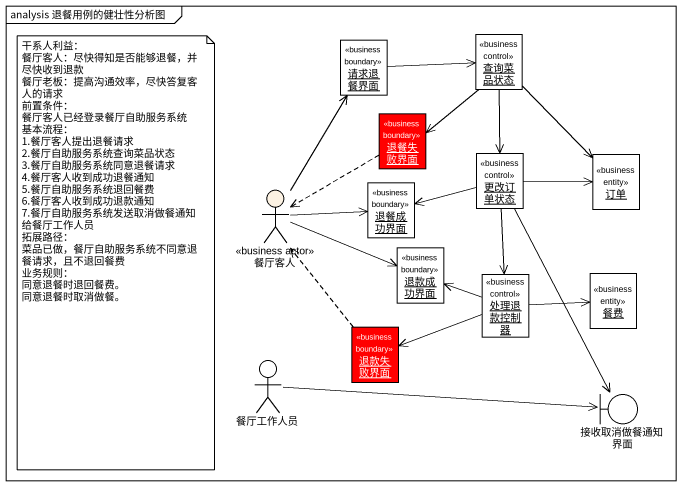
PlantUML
@startuml
mainframe analysis 退餐用例的健壮性分析图
allowmixing
hide circle
hide empty members
object 请求退餐界面 <<business boundary>>
object 查询菜品状态 <<business control>>
object 退餐失败界面 <<business boundary>> #FF0000
object 退餐成功界面 <<business boundary>>
object 更改订单状态 <<business control>>
object 订单 <<business entity>>
actor 餐厅客人 <<business actor>> #FCF2E3
object 退款成功界面 <<business boundary>>
object 餐费 <<business entity>>
object 处理退款控制器 <<business control>>
object 退款失败界面 <<business boundary>> #FF0000
actor 餐厅工作人员
boundary 接收取消做餐通知界面
请求退餐界面 -right-> 查询菜品状态
查询菜品状态 --> 退餐失败界面
查询菜品状态 --> 更改订单状态
查询菜品状态 --> 订单
退餐失败界面 ..> 餐厅客人
更改订单状态 -left-> 退餐成功界面
更改订单状态 -right-> 订单
更改订单状态 --> 处理退款控制器
更改订单状态 --> 接收取消做餐通知界面
餐厅客人 -up-> 请求退餐界面
餐厅客人 -right-> 退餐成功界面
餐厅客人 -right-> 退款成功界面
处理退款控制器 -left-> 退款成功界面
处理退款控制器 -right-> 餐费
处理退款控制器 -left-> 退款失败界面
退款失败界面 .up.> 餐厅客人
餐厅工作人员 -right-> 接收取消做餐通知界面
note as N1
  干系人利益：
  餐厅客人：尽快得知是否能够退餐，并尽快收到退款
  餐厅老板：提高沟通效率，尽快答复客人的请求
  前置条件：
  餐厅客人已经登录餐厅自助服务系统
  基本流程：
  1.餐厅客人提出退餐请求
  2.餐厅自助服务系统查询菜品状态
  3.餐厅自助服务系统同意退餐请求
  4.餐厅客人收到成功退餐通知
  5.餐厅自助服务系统退回餐费
  6.餐厅客人收到成功退款通知
  7.餐厅自助服务系统发送取消做餐通知给餐厅工作人员
  拓展路径：
  菜品已做，餐厅自助服务系统不同意退餐请求，且不退回餐费
  业务规则：
  同意退餐时退回餐费。
  同意退餐时取消做餐。
end note
@enduml
